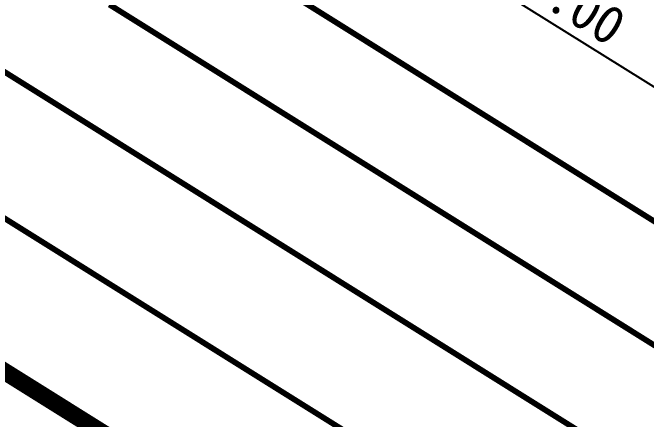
# Model space of a CAD drawing. Header units: millimetres. Extents: x 67546 to 67853, y 50657 to 50921.
# Drawn here: x 67726.25 to 67742.85, y 50755.83 to 50766.47 of the extents above; entities that cross this region are included whole.
import ezdxf

# ---------------------------------------------------------------- set-up
doc = ezdxf.new("R2010")
doc.units = ezdxf.units.MM
doc.linetypes.add('JTSS01', pattern=[6, 2, -4])
for name, color, linetype in [('@-中心线', 2, 'Continuous'), ('@-设计标注', 7, 'Continuous'), ('@-隔离栏', 7, 'Continuous')]:
    doc.layers.add(name, color=color, linetype=linetype)
doc.layers.add('@-道路标线', color=7, linetype='Continuous', lineweight=0)
doc.layers.get('0').off()
doc.styles.add('--黑体', font='simhei.ttf')
doc.linetypes.add('FENCELINE1', pattern='A,6.35,-2.54,[133,ltypeshp.shx,S=2.54,R=0,X=-2.54,Y=0],-2.54,25.4', length=36.83)
doc.dimstyles.new('标志标注', dxfattribs={"dimtxt": 1, "dimasz": 0.5, "dimexe": 0, "dimexo": 0, "dimgap": 0.25, "dimtad": 1, "dimzin": 0, "dimdsep": 46, "dimtxsty": '--黑体', "dimblk": 'ARCHTICK', "dimcen": 0.09, "dimadec": 0, "dimazin": 0, "dimtfac": 1, "dimtix": 1, "dimtmove": 1, "dimatfit": 0, "dimfxl": 1, "dimtolj": 1, "dimtzin": 0, "dimarcsym": 0})

# ---------------------------------------------------------------- blocks, each defined once
blk = doc.blocks.new('_ARCHTICK')
at = {"color": 0, "linetype": 'ByBlock', "const_width": 0.15}
blk.add_lwpolyline([(-0.5, -0.5), (0.5, 0.5)], dxfattribs=at)
blk = doc.blocks.new('*D80')
at = {"layer": '@-设计标注', "color": 0, "lineweight": -2, "transparency": 16777216}
for p, q in [((67728.784, 50766.683), (67731.82, 50771.543)), ((67731.82, 50771.543), (67748.781, 50760.944)), ((67745.745, 50756.085), (67748.781, 50760.944))]:
    blk.add_line(p, q, dxfattribs=at)
at = {"layer": 'Defpoints', "color": 0, "transparency": 16777216}
for p in [(67728.784, 50766.683), (67748.781, 50760.944), (67745.745, 50756.085)]:
    blk.add_point(p, dxfattribs=at)
at = {"layer": '@-设计标注', "color": 0, "lineweight": -2, "transparency": 16777216, "xscale": 0.5, "yscale": 0.5, "zscale": 0.5}
for p, rotation in [((67731.82, 50771.543), 147.9999999999914), ((67748.781, 50760.944), 327.9999999999914)]:
    blk.add_blockref('_ARCHTICK', p, dxfattribs=dict(at, rotation=rotation))
at = {"layer": '@-设计标注', "color": 0, "transparency": 16777216, "insert": (67740.701, 50766.884), "char_height": 1, "attachment_point": 5, "rotation": 328, "style": '--黑体'}
blk.add_mtext('\\A1;20.00', dxfattribs=at)

msp = doc.modelspace()

# ---------------------------------------------------------------- linework, layer by layer
at = {"layer": '@-中心线', "color": 30, "linetype": 'Continuous', "ltscale": 0.08, "const_width": 0.15, "flags": 128}
for points in [[(67706.656, 50769.013), (67740.578, 50747.817)], [(67716.018, 50763.517), (67740.737, 50748.071)]]:
    msp.add_lwpolyline(points, dxfattribs=at)
at = {"layer": '@-道路标线', "color": 7, "linetype": 'Continuous', "const_width": 0.15, "flags": 128}
msp.add_lwpolyline([(67724.442, 50803.553), (67722.001, 50800.508, 0.448995), (67727.007, 50771.037), (67747.202, 50758.417), (67772.644, 50742.52), (67760.985, 50723.863)], format="xyb", dxfattribs=at)
for points in [[(67710.26, 50774.78), (67727.221, 50764.182)], [(67727.007, 50771.037), (67738.722, 50763.716)]]:
    msp.add_lwpolyline(points, dxfattribs=at)
at = {"layer": '@-道路标线', "color": 7, "linetype": 'JTSS01', "flags": 128}
for points in [[(67728.784, 50766.683, 0.15, 0.15, 0), (67737.264, 50761.384, 0.15, 0.15, 0), (67745.745, 50756.085, 0.15, 0.15, 0), (67771.054, 50739.975, 0, 0, 0)], [(67727.221, 50764.182, 0.15, 0.15, 0), (67735.701, 50758.882, 0.15, 0.15, 0), (67744.182, 50753.583, 0.15, 0.15, 0), (67769.332, 50737.219, 0, 0, 0)], [(67725.498, 50761.426, 0.15, 0.15, 0), (67733.979, 50756.126, 0.15, 0.15, 0), (67742.459, 50750.827, 0.15, 0.15, 0), (67767.609, 50734.463, 0, 0, 0)]]:
    msp.add_lwpolyline(points, format="xyseb", dxfattribs=at)
at = {"layer": '@-道路标线'}
msp.add_lwpolyline([(67738.723, 50763.718), (67747.203, 50758.419)], dxfattribs=at)
at = {"layer": '@-隔离栏', "color": 4, "linetype": 'FENCELINE1', "ltscale": 0.1, "const_width": 0.3, "flags": 128}
msp.add_lwpolyline([(67719.456, 50761.192), (67740.658, 50747.944)], dxfattribs=at)

# ---------------------------------------------------------------- dimensions: what is measured, and where the dimension line sits
at = {"layer": '@-设计标注'}
dim = msp.add_aligned_dim(p1=(67728.784, 50766.683), p2=(67745.745, 50756.085), distance=5.73, dimstyle='标志标注', dxfattribs=at)
dim.commit()
dim.dimension.update_dxf_attribs({"geometry": '*D80', "text_midpoint": (67740.701, 50766.884)})

doc.saveas('drawing.dxf')
